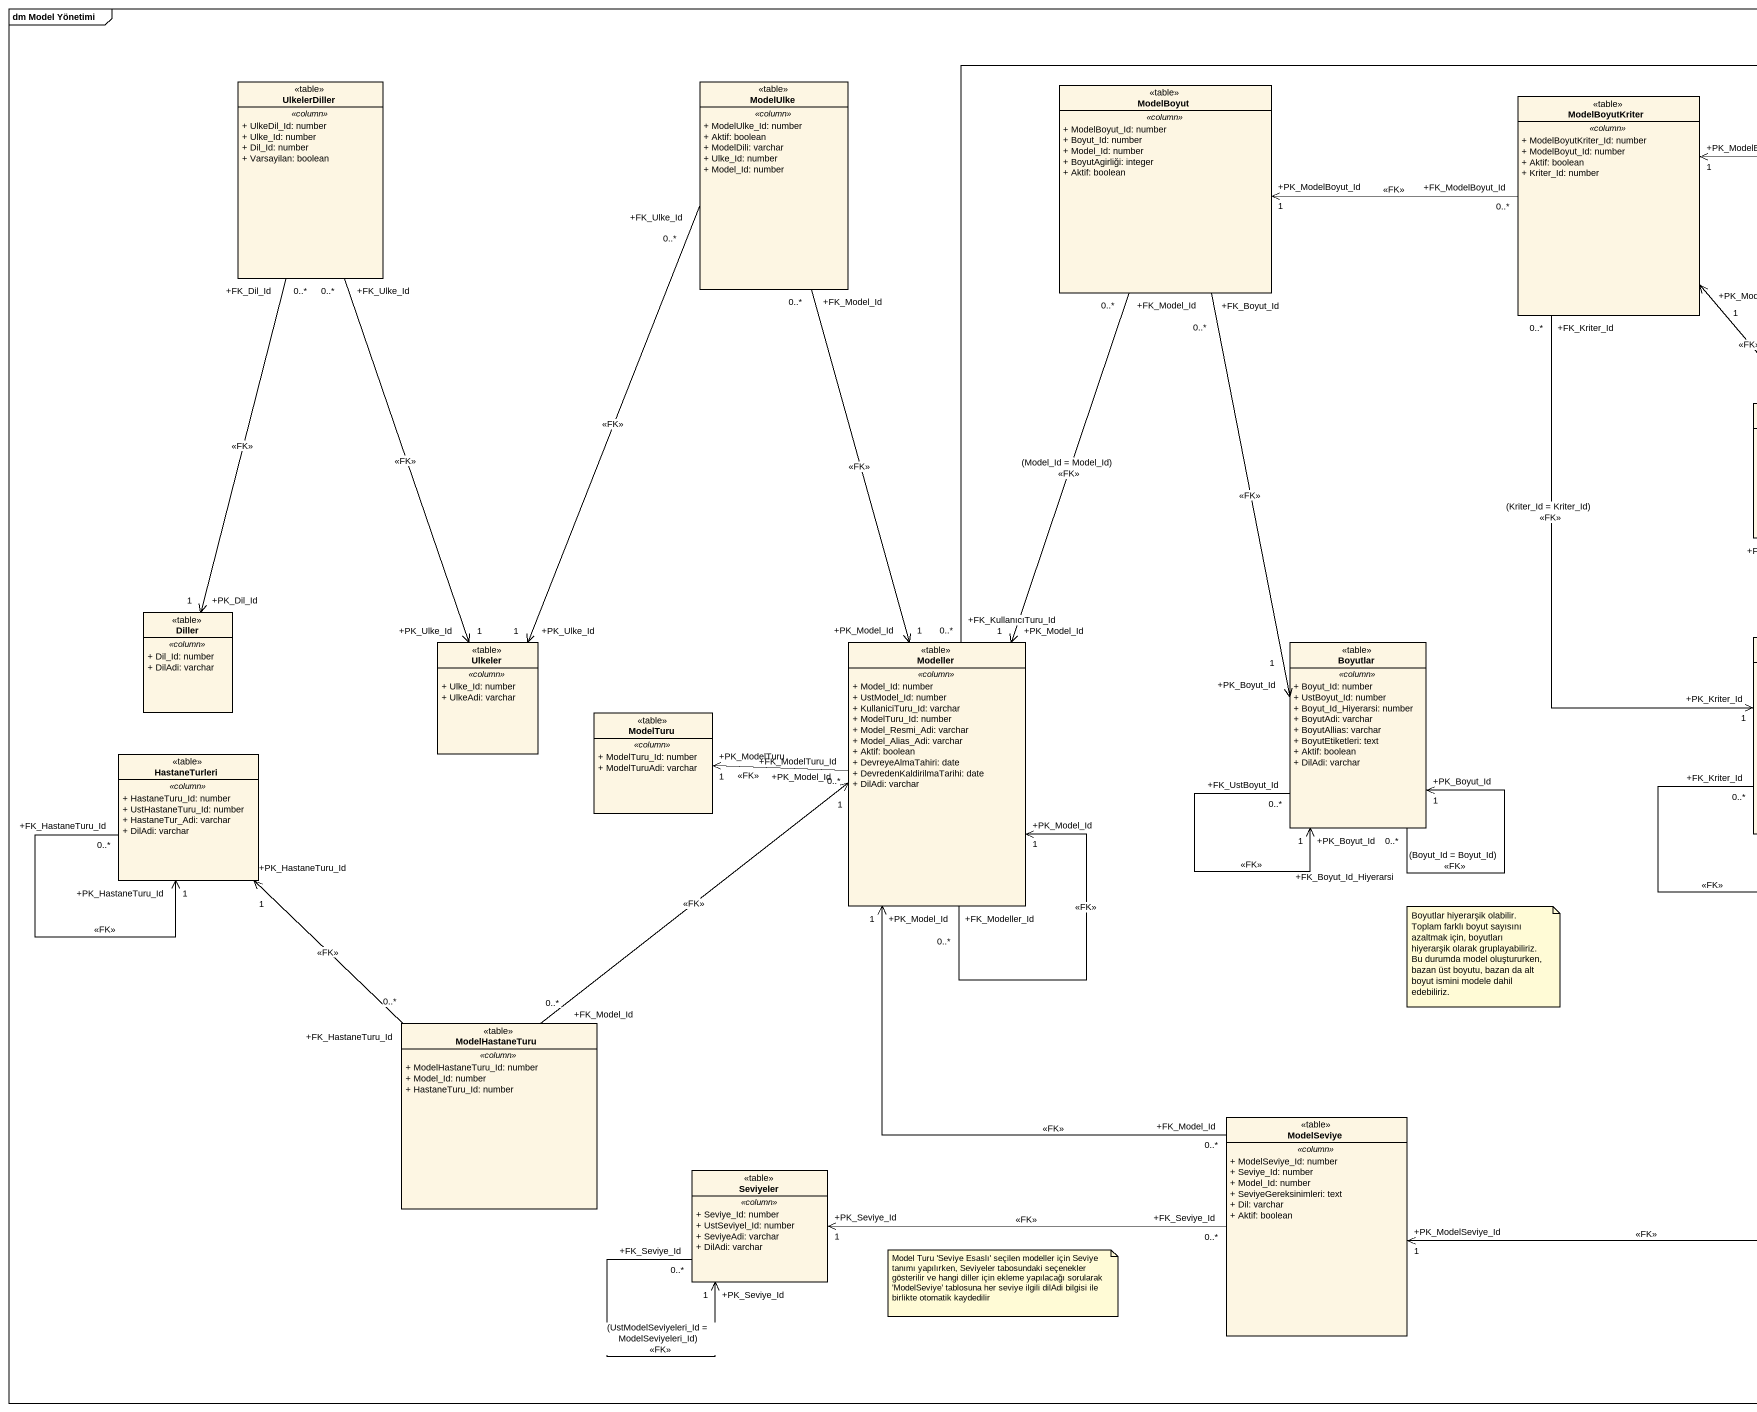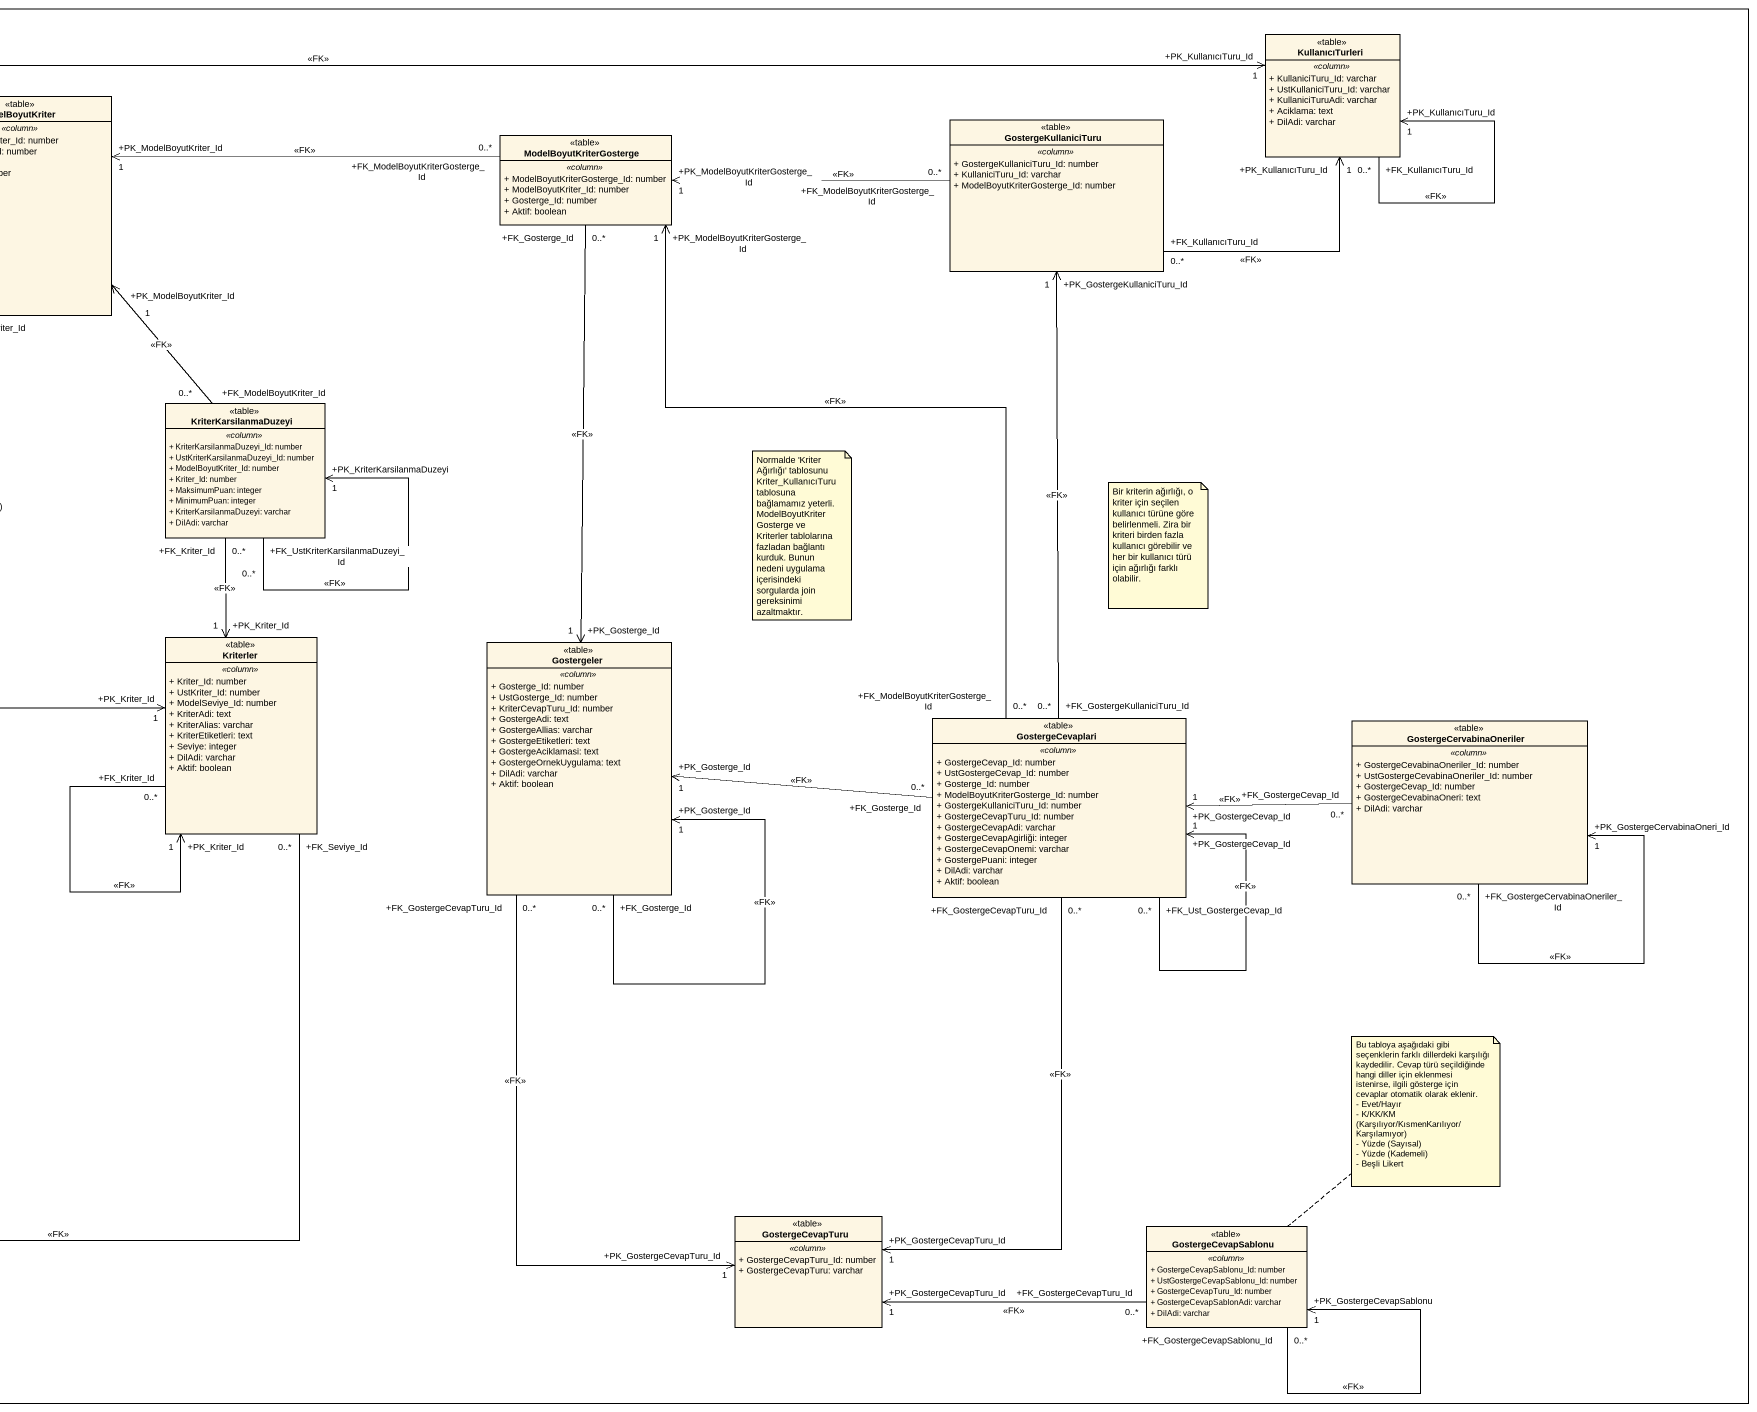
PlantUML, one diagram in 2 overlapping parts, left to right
@startuml
mainframe dm Model Yönetimi
hide circle
hide empty members
skinparam classAttributeIconSize 0
class KullanıcıTurleri <<table>> {
  .. <<column>> ..
  + KullaniciTuru_Id: varchar
  + UstKullaniciTuru_Id: varchar
  + KullaniciTuruAdi: varchar
  + Aciklama: text
  + DilAdi: varchar
}
class UlkelerDiller <<table>> {
  .. <<column>> ..
  + UlkeDil_Id: number
  + Ulke_Id: number
  + Dil_Id: number
  + Varsayilan: boolean
}
class ModelUlke <<table>> {
  .. <<column>> ..
  + ModelUlke_Id: number
  + Aktif: boolean
  + ModelDili: varchar
  + Ulke_Id: number
  + Model_Id: number
}
class ModelBoyut <<table>> {
  .. <<column>> ..
  + ModelBoyut_Id: number
  + Boyut_Id: number
  + Model_Id: number
  + BoyutAgirliği: integer
  + Aktif: boolean
}
class ModelBoyutKriter <<table>> {
  .. <<column>> ..
  + ModelBoyutKriter_Id: number
  + ModelBoyut_Id: number
  + Aktif: boolean
  + Kriter_Id: number
}
class ModelBoyutKriterGosterge <<table>> {
  .. <<column>> ..
  + ModelBoyutKriterGosterge_Id: number
  + ModelBoyutKriter_Id: number
  + Gosterge_Id: number
  + Aktif: boolean
}
class GostergeKullaniciTuru <<table>> {
  .. <<column>> ..
  + GostergeKullaniciTuru_Id: number
  + KullaniciTuru_Id: varchar
  + ModelBoyutKriterGosterge_Id: number
}
class KriterKarsilanmaDuzeyi <<table>> {
  .. <<column>> ..
  + KriterKarsilanmaDuzeyi_Id: number
  + UstKriterKarsilanmaDuzeyi_Id: number
  + ModelBoyutKriter_Id: number
  + Kriter_Id: number
  + MaksimumPuan: integer
  + MinimumPuan: integer
  + KriterKarsilanmaDuzeyi: varchar
  + DilAdi: varchar
}
class Diller <<table>> {
  .. <<column>> ..
  + Dil_Id: number
  + DilAdi: varchar
}
class Ulkeler <<table>> {
  .. <<column>> ..
  + Ulke_Id: number
  + UlkeAdi: varchar
}
class Modeller <<table>> {
  .. <<column>> ..
  + Model_Id: number
  + UstModel_Id: number
  + KullaniciTuru_Id: varchar
  + ModelTuru_Id: number
  + Model_Resmi_Adi: varchar
  + Model_Alias_Adi: varchar
  + Aktif: boolean
  + DevreyeAlmaTahiri: date
  + DevredenKaldirilmaTarihi: date
  + DilAdi: varchar
}
class Boyutlar <<table>> {
  .. <<column>> ..
  + Boyut_Id: number
  + UstBoyut_Id: number
  + Boyut_Id_Hiyerarsi: number
  + BoyutAdi: varchar
  + BoyutAllias: varchar
  + BoyutEtiketleri: text
  + Aktif: boolean
  + DilAdi: varchar
}
class Kriterler <<table>> {
  .. <<column>> ..
  + Kriter_Id: number
  + UstKriter_Id: number
  + ModelSeviye_Id: number
  + KriterAdi: text
  + KriterAlias: varchar
  + KriterEtiketleri: text
  + Seviye: integer
  + DilAdi: varchar
  + Aktif: boolean
}
class Gostergeler <<table>> {
  .. <<column>> ..
  + Gosterge_Id: number
  + UstGosterge_Id: number
  + KriterCevapTuru_Id: number
  + GostergeAdi: text
  + GostergeAllias: varchar
  + GostergeEtiketleri: text
  + GostergeAciklamasi: text
  + GostergeOrnekUygulama: text
  + DilAdi: varchar
  + Aktif: boolean
}
class ModelTuru <<table>> {
  .. <<column>> ..
  + ModelTuru_Id: number
  + ModelTuruAdi: varchar
}
class GostergeCevaplari <<table>> {
  .. <<column>> ..
  + GostergeCevap_Id: number
  + UstGostergeCevap_Id: number
  + Gosterge_Id: number
  + ModelBoyutKriterGosterge_Id: number
  + GostergeKullaniciTuru_Id: number
  + GostergeCevapTuru_Id: number
  + GostergeCevapAdi: varchar
  + GostergeCevapAgirliği: integer
  + GostergeCevapOnemi: varchar
  + GostergePuani: integer
  + DilAdi: varchar
  + Aktif: boolean
}
class GostergeCervabinaOneriler <<table>> {
  .. <<column>> ..
  + GostergeCevabinaOneriler_Id: number
  + UstGostergeCevabinaOneriler_Id: number
  + GostergeCevap_Id: number
  + GostergeCevabinaOneri: text
  + DilAdi: varchar
}
class HastaneTurleri <<table>> {
  .. <<column>> ..
  + HastaneTuru_Id: number
  + UstHastaneTuru_Id: number
  + HastaneTur_Adi: varchar
  + DilAdi: varchar
}
class ModelHastaneTuru <<table>> {
  .. <<column>> ..
  + ModelHastaneTuru_Id: number
  + Model_Id: number
  + HastaneTuru_Id: number
}
class ModelSeviye <<table>> {
  .. <<column>> ..
  + ModelSeviye_Id: number
  + Seviye_Id: number
  + Model_Id: number
  + SeviyeGereksinimleri: text
  + Dil: varchar
  + Aktif: boolean
}
class Seviyeler <<table>> {
  .. <<column>> ..
  + Seviye_Id: number
  + UstSeviyel_Id: number
  + SeviyeAdi: varchar
  + DilAdi: varchar
}
class GostergeCevapTuru <<table>> {
  .. <<column>> ..
  + GostergeCevapTuru_Id: number
  + GostergeCevapTuru: varchar
}
class GostergeCevapSablonu <<table>> {
  .. <<column>> ..
  + GostergeCevapSablonu_Id: number
  + UstGostergeCevapSablonu_Id: number
  + GostergeCevapTuru_Id: number
  + GostergeCevapSablonAdi: varchar
  + DilAdi: varchar
}
KullanıcıTurleri "+FK_KullanıcıTuru_Id\n0..*" --> "+PK_KullanıcıTuru_Id\n1" KullanıcıTurleri : <<FK>>
UlkelerDiller "+FK_Dil_Id\n0..*" --> "+PK_Dil_Id\n1" Diller : <<FK>>
UlkelerDiller "+FK_Ulke_Id\n0..*" --> "+PK_Ulke_Id\n1" Ulkeler : <<FK>>
ModelUlke "+FK_Ulke_Id\n0..*" --> "+PK_Ulke_Id\n1" Ulkeler : <<FK>>
ModelUlke "+FK_Model_Id\n0..*" --> "+PK_Model_Id\n1" Modeller : <<FK>>
ModelBoyut "+FK_Model_Id\n0..*" --> "+PK_Model_Id\n1" Modeller : (Model_Id = Model_Id)\n<<FK>>
ModelBoyut "+FK_Boyut_Id\n0..*" --> "+PK_Boyut_Id\n1" Boyutlar : <<FK>>
ModelBoyutKriter "+FK_ModelBoyut_Id\n0..*" -left-> "+PK_ModelBoyut_Id\n1" ModelBoyut : <<FK>>
ModelBoyutKriter "+FK_Kriter_Id\n0..*" --> "+PK_Kriter_Id\n1" Kriterler : (Kriter_Id = Kriter_Id)\n<<FK>>
ModelBoyutKriterGosterge "+FK_ModelBoyutKriterGosterge_Id\n0..*" -left-> "+PK_ModelBoyutKriter_Id\n1" ModelBoyutKriter : <<FK>>
ModelBoyutKriterGosterge "+FK_Gosterge_Id\n0..*" --> "+PK_Gosterge_Id\n1" Gostergeler : <<FK>>
GostergeKullaniciTuru "+FK_KullanıcıTuru_Id\n0..*" -right-> "+PK_KullanıcıTuru_Id\n1" KullanıcıTurleri : <<FK>>
GostergeKullaniciTuru "+FK_ModelBoyutKriterGosterge_Id\n0..*" -left-> "+PK_ModelBoyutKriterGosterge_Id\n1" ModelBoyutKriterGosterge : <<FK>>
KriterKarsilanmaDuzeyi "+FK_ModelBoyutKriter_Id\n0..*" -up-> "+PK_ModelBoyutKriter_Id\n1" ModelBoyutKriter : <<FK>>
KriterKarsilanmaDuzeyi "+FK_UstKriterKarsilanmaDuzeyi_Id\n0..*" --> "+PK_KriterKarsilanmaDuzeyi\n1" KriterKarsilanmaDuzeyi : <<FK>>
KriterKarsilanmaDuzeyi "+FK_Kriter_Id\n0..*" --> "+PK_Kriter_Id\n1" Kriterler : <<FK>>
Modeller "+FK_KullanıcıTuru_Id\n0..*" -right-> "+PK_KullanıcıTuru_Id\n1" KullanıcıTurleri : <<FK>>
Modeller "+FK_Modeller_Id\n0..*" --> "+PK_Model_Id\n1" Modeller : <<FK>>
Modeller "+FK_ModelTuru_Id\n0..*" -left-> "+PK_ModelTuru\n1" ModelTuru : <<FK>>
Boyutlar "+FK_Boyut_Id_Hiyerarsi\n0..*" --> "+PK_Boyut_Id\n1" Boyutlar : (Boyut_Id = Boyut_Id)\n<<FK>>
Boyutlar "+FK_UstBoyut_Id\n0..*" --> "+PK_Boyut_Id\n1" Boyutlar : <<FK>>
Kriterler "+FK_Kriter_Id\n0..*" --> "+PK_Kriter_Id\n1" Kriterler : <<FK>>
Kriterler "+FK_Seviye_Id\n0..*" --> "+PK_ModelSeviye_Id\n1" ModelSeviye : <<FK>>
Gostergeler "+FK_Gosterge_Id\n0..*" --> "+PK_Gosterge_Id\n1" Gostergeler : <<FK>>
Gostergeler "+FK_GostergeCevapTuru_Id\n0..*" --> "+PK_GostergeCevapTuru_Id\n1" GostergeCevapTuru : <<FK>>
GostergeCevaplari "+FK_ModelBoyutKriterGosterge_Id\n0..*" -up-> "+PK_ModelBoyutKriterGosterge_Id\n1" ModelBoyutKriterGosterge : <<FK>>
GostergeCevaplari "+FK_GostergeKullaniciTuru_Id\n0..*" -up-> "+PK_GostergeKullaniciTuru_Id\n1" GostergeKullaniciTuru : <<FK>>
GostergeCevaplari "+FK_Gosterge_Id\n0..*" -left-> "+PK_Gosterge_Id\n1" Gostergeler : <<FK>>
GostergeCevaplari "+FK_Ust_GostergeCevap_Id\n0..*" --> "+PK_GostergeCevap_Id\n1" GostergeCevaplari : <<FK>>
GostergeCevaplari "+FK_GostergeCevapTuru_Id\n0..*" --> "+PK_GostergeCevapTuru_Id\n1" GostergeCevapTuru : <<FK>>
GostergeCervabinaOneriler "+FK_GostergeCevap_Id\n0..*" -left-> "+PK_GostergeCevap_Id\n1" GostergeCevaplari : <<FK>>
GostergeCervabinaOneriler "+FK_GostergeCervabinaOneriler_Id\n0..*" --> "+PK_GostergeCervabinaOneri_Id\n1" GostergeCervabinaOneriler : <<FK>>
HastaneTurleri "+FK_HastaneTuru_Id\n0..*" --> "+PK_HastaneTuru_Id\n1" HastaneTurleri : <<FK>>
ModelHastaneTuru "+FK_Model_Id\n0..*" -up-> "+PK_Model_Id\n1" Modeller : <<FK>>
ModelHastaneTuru "+FK_HastaneTuru_Id\n0..*" -up-> "+PK_HastaneTuru_Id\n1" HastaneTurleri : <<FK>>
ModelSeviye "+FK_Model_Id\n0..*" -up-> "+PK_Model_Id\n1" Modeller : <<FK>>
ModelSeviye "+FK_Seviye_Id\n0..*" -left-> "+PK_Seviye_Id\n1" Seviyeler : <<FK>>
Seviyeler "+FK_Seviye_Id\n0..*" --> "+PK_Seviye_Id\n1" Seviyeler : (UstModelSeviyeleri_Id = ModelSeviyeleri_Id)\n<<FK>>
GostergeCevapSablonu "+FK_GostergeCevapTuru_Id\n0..*" -left-> "+PK_GostergeCevapTuru_Id\n1" GostergeCevapTuru : <<FK>>
GostergeCevapSablonu "+FK_GostergeCevapSablonu_Id\n0..*" --> "+PK_GostergeCevapSablonu\n1" GostergeCevapSablonu : <<FK>>
note as N1
  Normalde 'Kriter Ağırlığı' tablosunu Kriter_KullanıcıTuru tablosuna bağlamamız yeterli. ModelBoyutKriterGosterge ve Kriterler tablolarına fazladan bağlantı kurduk. Bunun nedeni uygulama içerisindeki sorgularda join gereksinimi azaltmaktır.
end note
note as N2
  Bir kriterin ağırlığı, o kriter için seçilen kullanıcı türüne göre belirlenmeli. Zira bir kriteri birden fazla kullanıcı görebilir ve her bir kullanıcı türü için ağırlığı farklı olabilir.
end note
note as N3
  Boyutlar hiyerarşik olabilir. Toplam farklı boyut sayısını azaltmak için, boyutları hiyerarşik olarak gruplayabiliriz. Bu durumda model oluştururken, bazan üst boyutu, bazan da alt boyut ismini modele dahil edebiliriz.
end note
note top of GostergeCevapSablonu
  Bu tabloya aşağıdaki gibi seçenklerin farklı dillerdeki karşılığı kaydedilir. Cevap türü seçildiğinde hangi diller için eklenmesi istenirse, ilgili gösterge için cevaplar otomatik olarak eklenir.
  - Evet/Hayır
  - K/KK/KM (Karşılıyor/KısmenKarılıyor/Karşılamıyor)
  - Yüzde (Sayısal)
  - Yüzde (Kademeli)
  - Beşli Likert
end note
note as N5
  Model Turu 'Seviye Esaslı' seçilen modeller için Seviye tanımı yapılırken, Seviyeler tabosundaki seçenekler gösterilir ve hangi diller için ekleme yapılacağı sorularak 'ModelSeviye' tablosuna her seviye ilgili dilAdi bilgisi ile birlikte otomatik kaydedilir
end note
@enduml
